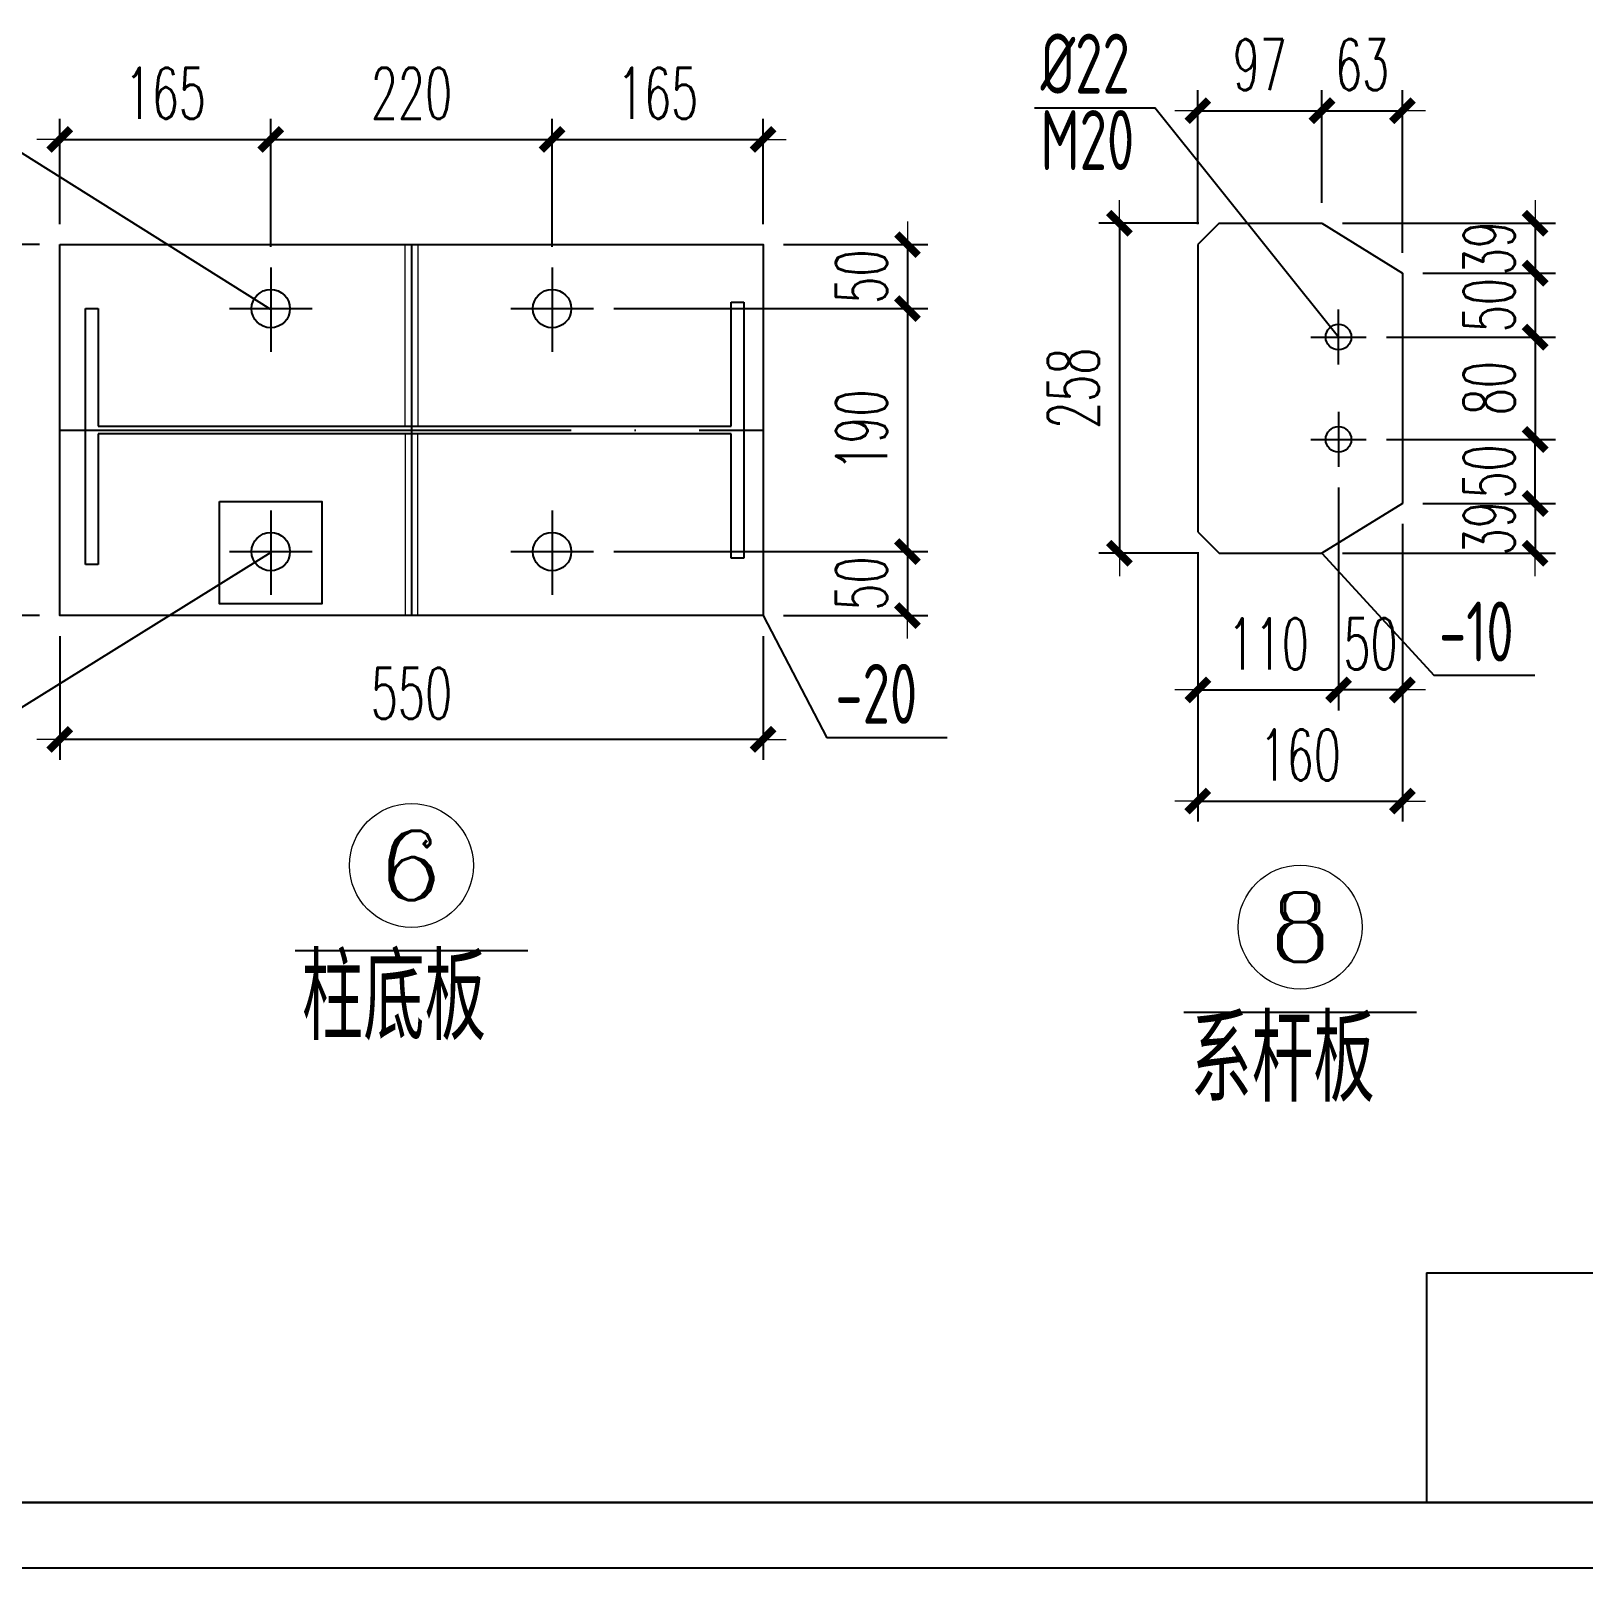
# Model space of a CAD drawing. Header units: inches. Extents: x 129725932 to 129894734, y 55771230 to 55809283.
# Drawn here: x 129815489 to 129819132, y 55800147 to 55803752 of the extents above; entities that cross this region are included whole.
import ezdxf
from ezdxf.enums import TextEntityAlignment as Align

# ---------------------------------------------------------------- set-up
doc = ezdxf.new("R2010")
doc.units = ezdxf.units.IN
doc.header["$MEASUREMENT"] = 0
doc.linetypes.add('ACAD_ISO04W100', pattern=[30, 24, -3, 0, -3])
doc.linetypes.add('CENTER', pattern=[50.8, 31.75, -6.35, 6.35, -6.35])
for name, color, linetype in [('TEXT', 7, 'Continuous'), ('TK', 140, 'Continuous'), ('尺寸标注', 8, 'Continuous'), ('轴线', 1, 'ACAD_ISO04W100'), ('钢柱', 6, 'Continuous'), ('钢梁', 3, 'Continuous')]:
    doc.layers.add(name, color=color, linetype=linetype)
for name, color, linetype, lineweight in [('标注', 8, 'Continuous', 9), ('灰线', 253, 'Continuous', 5), ('轴线层', 1, 'CENTER', 15), ('钢架', 7, 'Continuous', 25)]:
    doc.layers.add(name, color=color, linetype=linetype, lineweight=lineweight)
doc.styles.add('ARIAL', font='swisscl.ttf', dxfattribs={"width": 0.7})
doc.styles.add('COMPLEX', font='COMPLEX')
doc.styles.add('DIM_FONT', font='romans.shx', dxfattribs={"width": 0.618, "bigfont": '1hztxt.shx'})
doc.styles.add('HZXY', font='romand.shx', dxfattribs={"bigfont": 'hzxy.shx'})
doc.styles.get("Standard").update_dxf_attribs({"font": 'txt', "bigfont": 'gbcbig.shx'})
doc.styles.add('TSSD_Rein', font='tssdeng.shx', dxfattribs={"width": 0.7, "bigfont": 'atssdchn.shx'})
doc.dimstyles.new('WGH(3)', dxfattribs={"dimscale": 1.2, "dimtxt": 100, "dimasz": 0.3, "dimexe": 40, "dimexo": 40, "dimgap": 40, "dimtad": 1, "dimdec": 0, "dimlfac": 0.333333, "dimzin": 0, "dimdsep": 46, "dimtxsty": 'DIM_FONT', "dimblk1": '_DIMX', "dimblk2": '_DIMX', "dimsah": 1, "dimcen": 0.09, "dimclrd": 3, "dimclre": 3, "dimclrt": 7, "dimadec": 0, "dimazin": 0, "dimtfac": 1, "dimtdec": 0, "dimtix": 1, "dimtmove": 2, "dimatfit": 3, "dimldrblk": '_DIMX', "dimfxl": 0, "dimtolj": 1, "dimtzin": 0, "dimarcsym": 0})

# ---------------------------------------------------------------- blocks, each defined once
blk = doc.blocks.new('TK')
at = {"layer": 'TK', "lineweight": -3}
for p, q in [((6339769.6, 2859520.7), (6339769.6, 2858833.1)), ((6339769.6, 2859520.7), (6350752, 2859520.7)), ((6339769.6, 2859520.7), (6339769.6, 2858833.1)), ((6339769.6, 2859520.7), (6350752, 2859520.7)), ((6350752, 2858833.1), (6334917, 2858833.1)), ((6334917, 2858833.1), (6350752, 2858833.1)), ((6334917, 2858833.1), (6350752, 2858833.1)), ((6350752, 2858833.1), (6334917, 2858833.1)), ((6334425.8, 2858636.6), (6350948.5, 2858636.6)), ((6334425.8, 2858636.6), (6350948.5, 2858636.6))]:
    blk.add_line(p, q, dxfattribs=at)
for tag, height, style, width, p in [('DISCIPLINE', 58.9, 'HZXY', 1, (6349472.7, 2859435.4)), ('PROJECT-NAME', 98.2, 'HZXY', 0.8, (6344531.8, 2859366.2)), ('ITEM-NAME', 98.2, 'HZXY', 0.8, (6346423, 2859369.9)), ('STATUS', 58.9, 'HZXY', 0.8, (6350406.5, 2859350.8)), ('版本号', 58.9, 'HZXY', 1, (6342281.9, 2859251.5)), ('REWORK-DATE', 58.9, 'ARIAL', 1, (6342814.4, 2859259)), ('SCALE', 58.9, 'ARIAL', 1, (6349470.2, 2859271.1)), ('DRAWING-TITLE', 98.2, 'HZXY', 0.8, (6347969.5, 2859229.5)), ('DRAWING-TITLE', 98.2, 'HZXY', 0.8, (6347970.5, 2859098.8)), ('版本号', 58.9, 'HZXY', 1, (6342281.9, 2859078.2)), ('REWORK-DATE', 58.9, 'ARIAL', 1, (6342814.4, 2859087.1)), ('DATE', 58.9, 'ARIAL', 1, (6349468, 2859092.1)), ('DRAWING-TITLE', 98.2, 'HZXY', 0.8, (6347972.1, 2858962.5)), ('PROJECT-NUMBER', 58.9, 'ARIAL', 0.9, (6350395.7, 2859013.3)), ('版本号', 58.9, 'HZXY', 1, (6342281.9, 2858912.2)), ('REWORK-DATE', 58.9, 'ARIAL', 1, (6342814.4, 2858915.2)), ('DRAWING-NUMBER', 58.9, 'ARIAL', 1, (6349470.8, 2858922))]:
    blk.add_attdef(tag, text='', height=height, dxfattribs=dict(at, style=style, width=width)).set_placement(p, align=Align.MIDDLE)
blk = doc.blocks.new('_DIMX')
blk.add_line((-150, 0), (150, 0))
at = {"const_width": 50}
blk.add_lwpolyline([(-70, -70), (70, 70)], dxfattribs=at)
blk = doc.blocks.new('*D448')
at = {"layer": 'Defpoints', "color": 0}
for p in [(129816051.3, 55803497.6), (129815556.3, 55803250.7), (129816051.3, 55803197.5)]:
    blk.add_point(p, dxfattribs=at)
at = {"layer": '标注', "color": 3, "lineweight": -2}
for p, q in [((129815556.3, 55803298.7), (129815556.3, 55803545.6)), ((129816051.3, 55803245.5), (129816051.3, 55803545.6)), ((129815556.6, 55803497.6), (129816050.9, 55803497.6))]:
    blk.add_line(p, q, dxfattribs=at)
at = {"layer": '标注', "color": 3, "lineweight": -2, "xscale": 0.3599999999999997, "yscale": 0.3599999999999997, "zscale": 0.3599999999999997, "rotation": 180}
blk.add_blockref('_DIMX', (129815556.3, 55803497.6), dxfattribs=at)
at = {"layer": '标注', "color": 3, "lineweight": -2, "xscale": 0.3599999999999997, "yscale": 0.3599999999999997, "zscale": 0.3599999999999997}
blk.add_blockref('_DIMX', (129816051.3, 55803497.6), dxfattribs=at)
at = {"layer": '标注', "color": 7, "insert": (129815803.8, 55803605.6), "char_height": 120, "attachment_point": 5, "style": 'DIM_FONT'}
blk.add_mtext('\\A1;165', dxfattribs=at)
blk = doc.blocks.new('*D449')
at = {"layer": 'Defpoints', "color": 0}
for p in [(129816711.3, 55803497.6), (129816051.3, 55803197.5), (129816711.3, 55803197.5)]:
    blk.add_point(p, dxfattribs=at)
at = {"layer": '标注', "color": 3, "lineweight": -2}
for p, q in [((129816051.3, 55803245.5), (129816051.3, 55803545.6)), ((129816711.3, 55803245.5), (129816711.3, 55803545.6)), ((129816051.6, 55803497.6), (129816710.9, 55803497.6))]:
    blk.add_line(p, q, dxfattribs=at)
at = {"layer": '标注', "color": 3, "lineweight": -2, "xscale": 0.3599999999999997, "yscale": 0.3599999999999997, "zscale": 0.3599999999999997, "rotation": 180}
blk.add_blockref('_DIMX', (129816051.3, 55803497.6), dxfattribs=at)
at = {"layer": '标注', "color": 3, "lineweight": -2, "xscale": 0.3599999999999997, "yscale": 0.3599999999999997, "zscale": 0.3599999999999997}
blk.add_blockref('_DIMX', (129816711.3, 55803497.6), dxfattribs=at)
at = {"layer": '标注', "color": 7, "insert": (129816381.3, 55803605.6), "char_height": 120, "attachment_point": 5, "style": 'DIM_FONT'}
blk.add_mtext('\\A1;220', dxfattribs=at)
blk = doc.blocks.new('*D450')
at = {"layer": 'Defpoints', "color": 0}
for p in [(129817206.3, 55803497.6), (129817206.3, 55803250.7), (129816711.3, 55803197.5)]:
    blk.add_point(p, dxfattribs=at)
at = {"layer": '标注', "color": 3, "lineweight": -2}
for p, q in [((129816711.3, 55803245.5), (129816711.3, 55803545.6)), ((129817206.3, 55803298.7), (129817206.3, 55803545.6)), ((129816711.6, 55803497.6), (129817205.9, 55803497.6))]:
    blk.add_line(p, q, dxfattribs=at)
at = {"layer": '标注', "color": 3, "lineweight": -2, "xscale": 0.3599999999999997, "yscale": 0.3599999999999997, "zscale": 0.3599999999999997, "rotation": 180}
blk.add_blockref('_DIMX', (129816711.3, 55803497.6), dxfattribs=at)
at = {"layer": '标注', "color": 3, "lineweight": -2, "xscale": 0.3599999999999997, "yscale": 0.3599999999999997, "zscale": 0.3599999999999997}
blk.add_blockref('_DIMX', (129817206.3, 55803497.6), dxfattribs=at)
at = {"layer": '标注', "color": 7, "insert": (129816958.8, 55803605.6), "char_height": 120, "attachment_point": 5, "style": 'DIM_FONT'}
blk.add_mtext('\\A1;165', dxfattribs=at)
blk = doc.blocks.new('*D451')
at = {"layer": 'Defpoints', "color": 0}
for p in [(129817206.3, 55803250.7), (129816808.1, 55803100.7), (129817545.1, 55803100.7)]:
    blk.add_point(p, dxfattribs=at)
at = {"layer": '标注', "color": 3, "lineweight": -2}
for p, q in [((129817254.3, 55803250.7), (129817593.1, 55803250.7)), ((129817545.1, 55803251), (129817545.1, 55803251.4)), ((129817545.1, 55803250.7), (129817545.1, 55803100.7)), ((129816856.1, 55803100.7), (129817593.1, 55803100.7)), ((129817545.1, 55803100.3), (129817545.1, 55803100))]:
    blk.add_line(p, q, dxfattribs=at)
at = {"layer": '标注', "color": 3, "lineweight": -2, "xscale": 0.3599999999999997, "yscale": 0.3599999999999997, "zscale": 0.3599999999999997}
for p, rotation in [((129817545.1, 55803250.7), 270), ((129817545.1, 55803100.7), 90)]:
    blk.add_blockref('_DIMX', p, dxfattribs=dict(at, rotation=rotation))
at = {"layer": '标注', "color": 7, "insert": (129817437.1, 55803175.7), "char_height": 120, "attachment_point": 5, "rotation": 90, "style": 'DIM_FONT'}
blk.add_mtext('\\A1;50', dxfattribs=at)
blk = doc.blocks.new('*D452')
at = {"layer": 'Defpoints', "color": 0}
for p in [(129816808.1, 55803100.7), (129816808.1, 55802530.7), (129817545.1, 55802530.7)]:
    blk.add_point(p, dxfattribs=at)
at = {"layer": '标注', "color": 3, "lineweight": -2}
for p, q in [((129816856.1, 55803100.7), (129817593.1, 55803100.7)), ((129817545.1, 55803100.3), (129817545.1, 55802531)), ((129816856.1, 55802530.7), (129817593.1, 55802530.7))]:
    blk.add_line(p, q, dxfattribs=at)
at = {"layer": '标注', "color": 3, "lineweight": -2, "xscale": 0.3599999999999997, "yscale": 0.3599999999999997, "zscale": 0.3599999999999997}
for p, rotation in [((129817545.1, 55803100.7), 90), ((129817545.1, 55802530.7), 270)]:
    blk.add_blockref('_DIMX', p, dxfattribs=dict(at, rotation=rotation))
at = {"layer": '标注', "color": 7, "insert": (129817437.1, 55802815.7), "char_height": 120, "attachment_point": 5, "rotation": 90, "style": 'DIM_FONT'}
blk.add_mtext('\\A1;190', dxfattribs=at)
blk = doc.blocks.new('*D453')
at = {"layer": 'Defpoints', "color": 0}
for p in [(129816808.1, 55802530.7), (129817206.3, 55802380.7), (129817545.1, 55802380.7)]:
    blk.add_point(p, dxfattribs=at)
at = {"layer": '标注', "color": 3, "lineweight": -2}
for p, q in [((129816856.1, 55802530.7), (129817593.1, 55802530.7)), ((129817545.1, 55802531), (129817545.1, 55802531.4)), ((129817545.1, 55802530.7), (129817545.1, 55802380.7)), ((129817254.3, 55802380.7), (129817593.1, 55802380.7)), ((129817545.1, 55802380.3), (129817545.1, 55802380))]:
    blk.add_line(p, q, dxfattribs=at)
at = {"layer": '标注', "color": 3, "lineweight": -2, "xscale": 0.3599999999999997, "yscale": 0.3599999999999997, "zscale": 0.3599999999999997}
for p, rotation in [((129817545.1, 55802530.7), 270), ((129817545.1, 55802380.7), 90)]:
    blk.add_blockref('_DIMX', p, dxfattribs=dict(at, rotation=rotation))
at = {"layer": '标注', "color": 7, "insert": (129817437.1, 55802455.7), "char_height": 120, "attachment_point": 5, "rotation": 90, "style": 'DIM_FONT'}
blk.add_mtext('\\A1;50', dxfattribs=at)
blk = doc.blocks.new('*D454')
at = {"layer": 'Defpoints', "color": 0}
for p in [(129815285.2, 55803250.7), (129815556.3, 55803250.7), (129815556.3, 55802380.7)]:
    blk.add_point(p, dxfattribs=at)
at = {"layer": '标注', "color": 3, "lineweight": -2}
for p, q in [((129815508.3, 55803250.7), (129815237.2, 55803250.7)), ((129815285.2, 55802381), (129815285.2, 55803250.3)), ((129815508.3, 55802380.7), (129815237.2, 55802380.7))]:
    blk.add_line(p, q, dxfattribs=at)
at = {"layer": '标注', "color": 3, "lineweight": -2, "xscale": 0.3599999999999997, "yscale": 0.3599999999999997, "zscale": 0.3599999999999997}
for p, rotation in [((129815285.2, 55803250.7), 90), ((129815285.2, 55802380.7), 270)]:
    blk.add_blockref('_DIMX', p, dxfattribs=dict(at, rotation=rotation))
at = {"layer": '标注', "color": 7, "insert": (129815177.2, 55802815.7), "char_height": 120, "attachment_point": 5, "rotation": 90, "style": 'DIM_FONT'}
blk.add_mtext('\\A1;290', dxfattribs=at)
blk = doc.blocks.new('*D455')
at = {"layer": 'Defpoints', "color": 0}
for p in [(129815556.3, 55802380.7), (129817206.3, 55802380.7), (129815556.3, 55802090.5)]:
    blk.add_point(p, dxfattribs=at)
at = {"layer": '标注', "color": 3, "lineweight": -2}
for p, q in [((129815556.3, 55802332.7), (129815556.3, 55802042.5)), ((129817206.3, 55802332.7), (129817206.3, 55802042.5)), ((129817205.9, 55802090.5), (129815556.6, 55802090.5))]:
    blk.add_line(p, q, dxfattribs=at)
at = {"layer": '标注', "color": 3, "lineweight": -2, "xscale": 0.3599999999999997, "yscale": 0.3599999999999997, "zscale": 0.3599999999999997, "rotation": 180}
blk.add_blockref('_DIMX', (129815556.3, 55802090.5), dxfattribs=at)
at = {"layer": '标注', "color": 3, "lineweight": -2, "xscale": 0.3599999999999997, "yscale": 0.3599999999999997, "zscale": 0.3599999999999997}
blk.add_blockref('_DIMX', (129817206.3, 55802090.5), dxfattribs=at)
at = {"layer": '标注', "color": 7, "insert": (129816381.3, 55802198.5), "char_height": 120, "attachment_point": 5, "style": 'DIM_FONT'}
blk.add_mtext('\\A1;550', dxfattribs=at)
blk = doc.blocks.new('轴线标号')
at = {"lineweight": 13}
blk.add_circle((0, 0), 0.5, dxfattribs=at)
at = {"layer": '钢架', "lineweight": 13, "style": 'COMPLEX', "width": 1.041667}
blk.add_attdef('A', text='', height=0.56, dxfattribs=at).set_placement((-0.25, -0.28), (0.25, -0.28), align=Align.FIT)
blk = doc.blocks.new('*D474')
at = {"layer": 'Defpoints', "color": 0}
for p in [(129818517.3, 55803564.9), (129818517.3, 55803300.9), (129818226.3, 55803250.9)]:
    blk.add_point(p, dxfattribs=at)
at = {"layer": '标注', "color": 3, "lineweight": -2}
for p, q in [((129818226.3, 55803298.9), (129818226.3, 55803612.9)), ((129818517.3, 55803348.9), (129818517.3, 55803612.9)), ((129818226.7, 55803564.9), (129818517, 55803564.9))]:
    blk.add_line(p, q, dxfattribs=at)
at = {"layer": '标注', "color": 3, "lineweight": -2, "xscale": 0.3599999999999997, "yscale": 0.3599999999999997, "zscale": 0.3599999999999997, "rotation": 180}
blk.add_blockref('_DIMX', (129818226.3, 55803564.9), dxfattribs=at)
at = {"layer": '标注', "color": 3, "lineweight": -2, "xscale": 0.3599999999999997, "yscale": 0.3599999999999997, "zscale": 0.3599999999999997}
blk.add_blockref('_DIMX', (129818517.3, 55803564.9), dxfattribs=at)
at = {"layer": '标注', "color": 7, "insert": (129818371.8, 55803672.9), "char_height": 120, "attachment_point": 5, "style": 'DIM_FONT'}
blk.add_mtext('\\A1;97', dxfattribs=at)
blk = doc.blocks.new('*D468')
at = {"layer": 'Defpoints', "color": 0}
for p in [(129818706.3, 55803183.9), (129818620.9, 55803033.9), (129819017.6, 55803033.9)]:
    blk.add_point(p, dxfattribs=at)
at = {"layer": '标注', "color": 3, "lineweight": -2}
for p, q in [((129818754.3, 55803183.9), (129819065.6, 55803183.9)), ((129819017.6, 55803184.3), (129819017.6, 55803184.6)), ((129819017.6, 55803183.9), (129819017.6, 55803033.9)), ((129818668.9, 55803033.9), (129819065.6, 55803033.9)), ((129819017.6, 55803033.5), (129819017.6, 55803033.2))]:
    blk.add_line(p, q, dxfattribs=at)
at = {"layer": '标注', "color": 3, "lineweight": -2, "xscale": 0.3599999999999997, "yscale": 0.3599999999999997, "zscale": 0.3599999999999997}
for p, rotation in [((129819017.6, 55803183.9), 270), ((129819017.6, 55803033.9), 90)]:
    blk.add_blockref('_DIMX', p, dxfattribs=dict(at, rotation=rotation))
at = {"layer": '标注', "color": 7, "insert": (129818909.6, 55803108.9), "char_height": 120, "attachment_point": 5, "rotation": 90, "style": 'DIM_FONT'}
blk.add_mtext('\\A1;50', dxfattribs=at)
blk = doc.blocks.new('*D475')
at = {"layer": 'Defpoints', "color": 0}
for p in [(129818620.9, 55803033.9), (129818620.9, 55802793.9), (129819017.6, 55802793.9)]:
    blk.add_point(p, dxfattribs=at)
at = {"layer": '标注', "color": 3, "lineweight": -2}
for p, q in [((129818668.9, 55803033.9), (129819065.6, 55803033.9)), ((129819017.6, 55803033.5), (129819017.6, 55802794.3)), ((129818668.9, 55802793.9), (129819065.6, 55802793.9))]:
    blk.add_line(p, q, dxfattribs=at)
at = {"layer": '标注', "color": 3, "lineweight": -2, "xscale": 0.3599999999999997, "yscale": 0.3599999999999997, "zscale": 0.3599999999999997}
for p, rotation in [((129819017.6, 55803033.9), 90), ((129819017.6, 55802793.9), 270)]:
    blk.add_blockref('_DIMX', p, dxfattribs=dict(at, rotation=rotation))
at = {"layer": '标注', "color": 7, "insert": (129818909.6, 55802913.9), "char_height": 120, "attachment_point": 5, "rotation": 90, "style": 'DIM_FONT'}
blk.add_mtext('\\A1;80', dxfattribs=at)
blk = doc.blocks.new('*D476')
at = {"layer": 'Defpoints', "color": 0}
for p in [(129818556.3, 55802729.3), (129818706.3, 55802643.9), (129818556.3, 55802206.3)]:
    blk.add_point(p, dxfattribs=at)
at = {"layer": '标注', "color": 3, "lineweight": -2}
for p, q in [((129818556.3, 55802681.3), (129818556.3, 55802158.3)), ((129818706.3, 55802595.9), (129818706.3, 55802158.3)), ((129818556, 55802206.3), (129818555.6, 55802206.3)), ((129818706.3, 55802206.3), (129818556.3, 55802206.3)), ((129818706.7, 55802206.3), (129818707.1, 55802206.3))]:
    blk.add_line(p, q, dxfattribs=at)
at = {"layer": '标注', "color": 3, "lineweight": -2, "xscale": 0.3599999999999997, "yscale": 0.3599999999999997, "zscale": 0.3599999999999997}
blk.add_blockref('_DIMX', (129818556.3, 55802206.3), dxfattribs=at)
at = {"layer": '标注', "color": 3, "lineweight": -2, "xscale": 0.3599999999999997, "yscale": 0.3599999999999997, "zscale": 0.3599999999999997, "rotation": 180}
blk.add_blockref('_DIMX', (129818706.3, 55802206.3), dxfattribs=at)
at = {"layer": '标注', "color": 7, "insert": (129818631.3, 55802314.3), "char_height": 120, "attachment_point": 5, "style": 'DIM_FONT'}
blk.add_mtext('\\A1;50', dxfattribs=at)
blk = doc.blocks.new('*D469')
at = {"layer": 'Defpoints', "color": 0}
for p in [(129818620.9, 55802793.9), (129819017.6, 55802793.9), (129818706.3, 55802643.9)]:
    blk.add_point(p, dxfattribs=at)
at = {"layer": '标注', "color": 3, "lineweight": -2}
for p, q in [((129818668.9, 55802793.9), (129819065.6, 55802793.9)), ((129819017.6, 55802794.3), (129819017.6, 55802794.6)), ((129819017.6, 55802643.9), (129819017.6, 55802793.9)), ((129818754.3, 55802643.9), (129819065.6, 55802643.9)), ((129819017.6, 55802643.5), (129819017.6, 55802643.2))]:
    blk.add_line(p, q, dxfattribs=at)
at = {"layer": '标注', "color": 3, "lineweight": -2, "xscale": 0.3599999999999997, "yscale": 0.3599999999999997, "zscale": 0.3599999999999997}
for p, rotation in [((129819017.6, 55802793.9), 270), ((129819017.6, 55802643.9), 90)]:
    blk.add_blockref('_DIMX', p, dxfattribs=dict(at, rotation=rotation))
at = {"layer": '标注', "color": 7, "insert": (129818909.6, 55802718.9), "char_height": 120, "attachment_point": 5, "rotation": 90, "style": 'DIM_FONT'}
blk.add_mtext('\\A1;50', dxfattribs=at)
blk = doc.blocks.new('*D470')
at = {"layer": 'Defpoints', "color": 0}
for p in [(129818556.3, 55802729.3), (129818226.3, 55802576.9), (129818556.3, 55802206.3)]:
    blk.add_point(p, dxfattribs=at)
at = {"layer": '标注', "color": 3, "lineweight": -2}
for p, q in [((129818556.3, 55802681.3), (129818556.3, 55802158.3)), ((129818226.3, 55802528.9), (129818226.3, 55802158.3)), ((129818226.7, 55802206.3), (129818556, 55802206.3))]:
    blk.add_line(p, q, dxfattribs=at)
at = {"layer": '标注', "color": 3, "lineweight": -2, "xscale": 0.3599999999999997, "yscale": 0.3599999999999997, "zscale": 0.3599999999999997, "rotation": 180}
blk.add_blockref('_DIMX', (129818226.3, 55802206.3), dxfattribs=at)
at = {"layer": '标注', "color": 3, "lineweight": -2, "xscale": 0.3599999999999997, "yscale": 0.3599999999999997, "zscale": 0.3599999999999997}
blk.add_blockref('_DIMX', (129818556.3, 55802206.3), dxfattribs=at)
at = {"layer": '标注', "color": 7, "insert": (129818391.3, 55802314.3), "char_height": 120, "attachment_point": 5, "style": 'DIM_FONT'}
blk.add_mtext('\\A1;110', dxfattribs=at)
blk = doc.blocks.new('*D471')
at = {"layer": 'Defpoints', "color": 0}
for p in [(129818706.3, 55803564.9), (129818517.3, 55803300.9), (129818706.3, 55803183.9)]:
    blk.add_point(p, dxfattribs=at)
at = {"layer": '标注', "color": 3, "lineweight": -2}
for p, q in [((129818517.3, 55803348.9), (129818517.3, 55803612.9)), ((129818706.3, 55803231.9), (129818706.3, 55803612.9)), ((129818517, 55803564.9), (129818516.6, 55803564.9)), ((129818517.3, 55803564.9), (129818706.3, 55803564.9)), ((129818706.7, 55803564.9), (129818707.1, 55803564.9))]:
    blk.add_line(p, q, dxfattribs=at)
at = {"layer": '标注', "color": 3, "lineweight": -2, "xscale": 0.3599999999999997, "yscale": 0.3599999999999997, "zscale": 0.3599999999999997}
blk.add_blockref('_DIMX', (129818517.3, 55803564.9), dxfattribs=at)
at = {"layer": '标注', "color": 3, "lineweight": -2, "xscale": 0.3599999999999997, "yscale": 0.3599999999999997, "zscale": 0.3599999999999997, "rotation": 180}
blk.add_blockref('_DIMX', (129818706.3, 55803564.9), dxfattribs=at)
at = {"layer": '标注', "color": 7, "insert": (129818611.8, 55803672.9), "char_height": 120, "attachment_point": 5, "style": 'DIM_FONT'}
blk.add_mtext('\\A1;63', dxfattribs=at)
blk = doc.blocks.new('*D456')
at = {"layer": 'Defpoints', "color": 0}
for p in [(129818276.3, 55803300.9), (129818042.3, 55802526.9), (129818276.3, 55802526.9)]:
    blk.add_point(p, dxfattribs=at)
at = {"layer": '标注', "color": 3, "lineweight": -2}
for p, q in [((129818228.3, 55803300.9), (129817994.3, 55803300.9)), ((129818042.3, 55803300.5), (129818042.3, 55802527.3)), ((129818228.3, 55802526.9), (129817994.3, 55802526.9))]:
    blk.add_line(p, q, dxfattribs=at)
at = {"layer": '标注', "color": 3, "lineweight": -2, "xscale": 0.3599999999999997, "yscale": 0.3599999999999997, "zscale": 0.3599999999999997}
for p, rotation in [((129818042.3, 55803300.9), 90), ((129818042.3, 55802526.9), 270)]:
    blk.add_blockref('_DIMX', p, dxfattribs=dict(at, rotation=rotation))
at = {"layer": '标注', "color": 7, "insert": (129817934.3, 55802913.9), "char_height": 120, "attachment_point": 5, "rotation": 90, "style": 'DIM_FONT'}
blk.add_mtext('\\A1;258', dxfattribs=at)
blk = doc.blocks.new('*D467')
at = {"layer": 'Defpoints', "color": 0}
for p in [(129818706.3, 55802643.9), (129818226.3, 55802576.9), (129818706.3, 55801945.8)]:
    blk.add_point(p, dxfattribs=at)
at = {"layer": '标注', "color": 3, "lineweight": -2}
for p, q in [((129818706.3, 55802595.9), (129818706.3, 55801897.8)), ((129818226.3, 55802528.9), (129818226.3, 55801897.8)), ((129818226.7, 55801945.8), (129818706, 55801945.8))]:
    blk.add_line(p, q, dxfattribs=at)
at = {"layer": '标注', "color": 3, "lineweight": -2, "xscale": 0.3599999999999997, "yscale": 0.3599999999999997, "zscale": 0.3599999999999997, "rotation": 180}
blk.add_blockref('_DIMX', (129818226.3, 55801945.8), dxfattribs=at)
at = {"layer": '标注', "color": 3, "lineweight": -2, "xscale": 0.3599999999999997, "yscale": 0.3599999999999997, "zscale": 0.3599999999999997}
blk.add_blockref('_DIMX', (129818706.3, 55801945.8), dxfattribs=at)
at = {"layer": '标注', "color": 7, "insert": (129818466.3, 55802053.8), "char_height": 120, "attachment_point": 5, "style": 'DIM_FONT'}
blk.add_mtext('\\A1;160', dxfattribs=at)
blk = doc.blocks.new('*D472')
at = {"layer": 'Defpoints', "color": 0}
for p in [(129818706.3, 55802643.9), (129818517.3, 55802526.9), (129819017.6, 55802526.9)]:
    blk.add_point(p, dxfattribs=at)
at = {"layer": '标注', "color": 3, "lineweight": -2}
for p, q in [((129818754.3, 55802643.9), (129819065.6, 55802643.9)), ((129819017.6, 55802644.3), (129819017.6, 55802644.6)), ((129819017.6, 55802643.9), (129819017.6, 55802526.9)), ((129818565.3, 55802526.9), (129819065.6, 55802526.9)), ((129819017.6, 55802526.5), (129819017.6, 55802526.2))]:
    blk.add_line(p, q, dxfattribs=at)
at = {"layer": '标注', "color": 3, "lineweight": -2, "xscale": 0.3599999999999997, "yscale": 0.3599999999999997, "zscale": 0.3599999999999997}
for p, rotation in [((129819017.6, 55802643.9), 270), ((129819017.6, 55802526.9), 90)]:
    blk.add_blockref('_DIMX', p, dxfattribs=dict(at, rotation=rotation))
at = {"layer": '标注', "color": 7, "insert": (129818909.6, 55802585.4), "char_height": 120, "attachment_point": 5, "rotation": 90, "style": 'DIM_FONT'}
blk.add_mtext('\\A1;39', dxfattribs=at)
blk = doc.blocks.new('*D473')
at = {"layer": 'Defpoints', "color": 0}
for p in [(129818517.3, 55803300.9), (129818706.3, 55803183.9), (129819017.6, 55803183.9)]:
    blk.add_point(p, dxfattribs=at)
at = {"layer": '标注', "color": 3, "lineweight": -2}
for p, q in [((129818565.3, 55803300.9), (129819065.6, 55803300.9)), ((129819017.6, 55803301.3), (129819017.6, 55803301.6)), ((129819017.6, 55803300.9), (129819017.6, 55803183.9)), ((129818754.3, 55803183.9), (129819065.6, 55803183.9)), ((129819017.6, 55803183.5), (129819017.6, 55803183.2))]:
    blk.add_line(p, q, dxfattribs=at)
at = {"layer": '标注', "color": 3, "lineweight": -2, "xscale": 0.3599999999999997, "yscale": 0.3599999999999997, "zscale": 0.3599999999999997}
for p, rotation in [((129819017.6, 55803300.9), 270), ((129819017.6, 55803183.9), 90)]:
    blk.add_blockref('_DIMX', p, dxfattribs=dict(at, rotation=rotation))
at = {"layer": '标注', "color": 7, "insert": (129818909.6, 55803242.4), "char_height": 120, "attachment_point": 5, "rotation": 90, "style": 'DIM_FONT'}
blk.add_mtext('\\A1;39', dxfattribs=at)

msp = doc.modelspace()

# ---------------------------------------------------------------- linework, layer by layer
for p, q in [((129818276.3, 55803300.9), (129818226.3, 55803250.9)), ((129818276.3, 55803300.9), (129818517.3, 55803300.9)), ((129818517.3, 55803300.9), (129818706.3, 55803183.9)), ((129818226.3, 55803250.9), (129818226.3, 55802576.9)), ((129816051.3, 55803197.5), (129816051.3, 55802999.7)), ((129816711.3, 55803197.5), (129816711.3, 55802999.7)), ((129818706.3, 55803183.9), (129818706.3, 55802643.9)), ((129815954.4, 55803100.7), (129816148.1, 55803100.7)), ((129816614.4, 55803100.7), (129816808.1, 55803100.7)), ((129818556.3, 55802969.3), (129818556.3, 55803098.5)), ((129818491.7, 55803033.9), (129818620.9, 55803033.9)), ((129818556.3, 55802858.5), (129818556.3, 55802729.3)), ((129818491.7, 55802793.9), (129818620.9, 55802793.9)), ((129816051.3, 55802627.5), (129816051.3, 55802429.7)), ((129816711.3, 55802627.5), (129816711.3, 55802429.7)), ((129818706.3, 55802643.9), (129818517.3, 55802526.9)), ((129818226.3, 55802576.9), (129818276.3, 55802526.9)), ((129815954.4, 55802530.7), (129816148.1, 55802530.7)), ((129816614.4, 55802530.7), (129816808.1, 55802530.7)), ((129818276.3, 55802526.9), (129818517.3, 55802526.9)), ((129816108.5, 55801595.1), (129816654, 55801595.1)), ((129818193.6, 55801450.5), (129818739.1, 55801450.5))]:
    msp.add_line(p, q)
for centre, radius in [((129816051.3, 55803100.7), 45), ((129816711.3, 55803100.7), 45), ((129818556.3, 55803033.9), 30), ((129818556.3, 55802793.9), 30), ((129816051.3, 55802530.7), 45), ((129816711.3, 55802530.7), 45)]:
    msp.add_circle(centre, radius)
at = {"layer": '尺寸标注'}
for p, q in [((129817843.2, 55803571.9), (129818125.6, 55803571.9)), ((129818556.3, 55803033.9), (129818125.6, 55803571.9)), ((129816051.3, 55803098.6), (129815406.8, 55803502.8)), ((129816051.3, 55802528.6), (129815406.8, 55802128.6)), ((129818517.3, 55802526.9), (129818780.8, 55802240)), ((129817206.3, 55802380.7), (129817355.8, 55802093.7)), ((129819016.8, 55802240), (129818780.8, 55802240)), ((129817638.1, 55802093.7), (129817355.8, 55802093.7))]:
    msp.add_line(p, q, dxfattribs=at)
at = {"layer": '灰线'}
for points in [[(129816366.3, 55803250.7), (129816396.3, 55803250.7), (129816396.3, 55802824.7), (129816366.3, 55802824.7)], [(129816366.3, 55802380.7), (129816396.3, 55802380.7), (129816396.3, 55802806.7), (129816366.3, 55802806.7)]]:
    msp.add_lwpolyline(points, close=True, dxfattribs=at)
at = {"layer": '轴线', "ltscale": 50}
for p, q in [((129816381.3, 55803250.7), (129816381.3, 55802380.7)), ((129815556.3, 55802815.7), (129817206.3, 55802815.7))]:
    msp.add_line(p, q, dxfattribs=at)
at = {"layer": '钢柱'}
for p, q in [((129815616.3, 55802500.7), (129815616.3, 55803100.7)), ((129815616.3, 55803100.7), (129815646.3, 55803100.7)), ((129815646.3, 55803100.7), (129815646.3, 55802824.7)), ((129817131.3, 55803115.7), (129817161.3, 55803115.7)), ((129817131.3, 55802824.7), (129817131.3, 55803115.7)), ((129817161.3, 55803115.7), (129817161.3, 55802515.7)), ((129815646.3, 55802824.7), (129817131.3, 55802824.7)), ((129815646.3, 55802806.7), (129815646.3, 55802500.7)), ((129817131.3, 55802806.7), (129815646.3, 55802806.7)), ((129817131.3, 55802515.7), (129817131.3, 55802806.7)), ((129817161.3, 55802515.7), (129817131.3, 55802515.7)), ((129815646.3, 55802500.7), (129815616.3, 55802500.7))]:
    msp.add_line(p, q, dxfattribs=at)
at = {"layer": '钢梁'}
for points in [[(129815556.3, 55803250.7), (129817206.3, 55803250.7), (129817206.3, 55802380.7), (129815556.3, 55802380.7)], [(129815931.3, 55802648.6), (129816171.3, 55802648.6), (129816171.3, 55802408.6), (129815931.3, 55802408.6)]]:
    msp.add_lwpolyline(points, close=True, dxfattribs=at)

# ---------------------------------------------------------------- block references
at = {"xscale": 0.7828574404120445, "yscale": 0.7828574366867542, "zscale": 0.7828574420539636}
msp.add_blockref('TK', (124855626.8, 53562242.2), dxfattribs=at)
ref = msp.add_blockref('轴线标号', (129816381.3, 55801794.8), dxfattribs=dict(xscale=290.6235134154558, yscale=290.6235134080052, zscale=290.6235134116318))
ref.add_attrib('A', '6', dxfattribs={"layer": '钢架', "lineweight": 13, "height": 162.7, "style": 'COMPLEX', "width": 1.339286}).set_placement((129816308.6, 55801713.4), (129816453.9, 55801713.4), align=Align.FIT)
ref = msp.add_blockref('轴线标号', (129818466.3, 55801650.2), dxfattribs=dict(xscale=290.6235134154558, yscale=290.6235134080052, zscale=290.6235134116318))
ref.add_attrib('A', '8', dxfattribs={"layer": '钢架', "lineweight": 13, "height": 162.7, "style": 'COMPLEX', "width": 1.339286}).set_placement((129818393.7, 55801568.8), (129818539, 55801568.8), align=Align.FIT)

# ---------------------------------------------------------------- texts
at = {"layer": 'TEXT', "style": 'TSSD_Rein', "width": 0.7}
for s, p in [('%%C22', (129817857.2, 55803605)), ('M20', (129817857.2, 55803425.7)), ('-10', (129818792.1, 55802273.1)), ('-20', (129817375.7, 55802126.9))]:
    msp.add_text(s, height=140.62, dxfattribs=at).set_placement(p)
at = {"layer": '轴线层', "color": 4, "linetype": 'ByBlock', "char_height": 200, "width": 1299.603, "attachment_point": 1}
for s, insert in [('柱底板', (129816124.1, 55801585.2)), ('系杆板', (129818209.2, 55801440.6))]:
    msp.add_mtext(s, dxfattribs=dict(at, insert=insert))

# ---------------------------------------------------------------- dimensions: what is measured, and where the dimension line sits
at = {"layer": '标注'}
for base, p1, p2, picture, middle in [((129818517.3, 55803564.9), (129818226.3, 55803250.9), (129818517.3, 55803300.9), '*D474', (129818371.8, 55803672.9)), ((129818706.3, 55803564.9), (129818517.3, 55803300.9), (129818706.3, 55803183.9), '*D471', (129818611.8, 55803672.9)), ((129816051.3, 55803497.6), (129815556.3, 55803250.7), (129816051.3, 55803197.5), '*D448', (129815803.8, 55803605.6)), ((129816711.3, 55803497.6), (129816051.3, 55803197.5), (129816711.3, 55803197.5), '*D449', (129816381.3, 55803605.6)), ((129817206.3, 55803497.6), (129816711.3, 55803197.5), (129817206.3, 55803250.7), '*D450', (129816958.8, 55803605.6)), ((129818556.3, 55802206.3), (129818226.3, 55802576.9), (129818556.3, 55802729.3), '*D470', (129818391.3, 55802314.3)), ((129818556.3, 55802206.3), (129818706.3, 55802643.9), (129818556.3, 55802729.3), '*D476', (129818631.3, 55802314.3)), ((129818706.3, 55801945.8), (129818226.3, 55802576.9), (129818706.3, 55802643.9), '*D467', (129818466.3, 55802053.8)), ((129815556.3, 55802090.5), (129817206.3, 55802380.7), (129815556.3, 55802380.7), '*D455', (129816381.3, 55802198.5))]:
    dim = msp.add_linear_dim(base=base, p1=p1, p2=p2, dimstyle='WGH(3)', dxfattribs=at)
    dim.commit()
    dim.dimension.update_dxf_attribs({"geometry": picture, "text_midpoint": middle})
for base, p1, p2, angle, picture, middle in [((129818042.3, 55802526.9), (129818276.3, 55803300.9), (129818276.3, 55802526.9), 90, '*D456', (129817934.3, 55802913.9)), ((129819017.6, 55803183.9), (129818517.3, 55803300.9), (129818706.3, 55803183.9), 90, '*D473', (129818909.6, 55803242.4)), ((129815285.2, 55803250.7), (129815556.3, 55802380.7), (129815556.3, 55803250.7), 90, '*D454', (129815177.2, 55802815.7)), ((129817545.1, 55803100.7), (129817206.3, 55803250.7), (129816808.1, 55803100.7), 90, '*D451', (129817437.1, 55803175.7)), ((129819017.6, 55803033.9), (129818706.3, 55803183.9), (129818620.9, 55803033.9), 90, '*D468', (129818909.6, 55803108.9)), ((129817545.1, 55802530.7), (129816808.1, 55803100.7), (129816808.1, 55802530.7), 90, '*D452', (129817437.1, 55802815.7)), ((129819017.6, 55802793.9), (129818620.9, 55803033.9), (129818620.9, 55802793.9), 90, '*D475', (129818909.6, 55802913.9)), ((129819017.6, 55802793.9), (129818706.3, 55802643.9), (129818620.9, 55802793.9), 270, '*D469', (129818909.6, 55802718.9)), ((129819017.6, 55802526.9), (129818706.3, 55802643.9), (129818517.3, 55802526.9), 90, '*D472', (129818909.6, 55802585.4)), ((129817545.1, 55802380.7), (129816808.1, 55802530.7), (129817206.3, 55802380.7), 90, '*D453', (129817437.1, 55802455.7))]:
    dim = msp.add_linear_dim(base=base, p1=p1, p2=p2, angle=angle, dimstyle='WGH(3)', dxfattribs=at)
    dim.commit()
    dim.dimension.update_dxf_attribs({"geometry": picture, "text_midpoint": middle})

doc.saveas('drawing.dxf')
